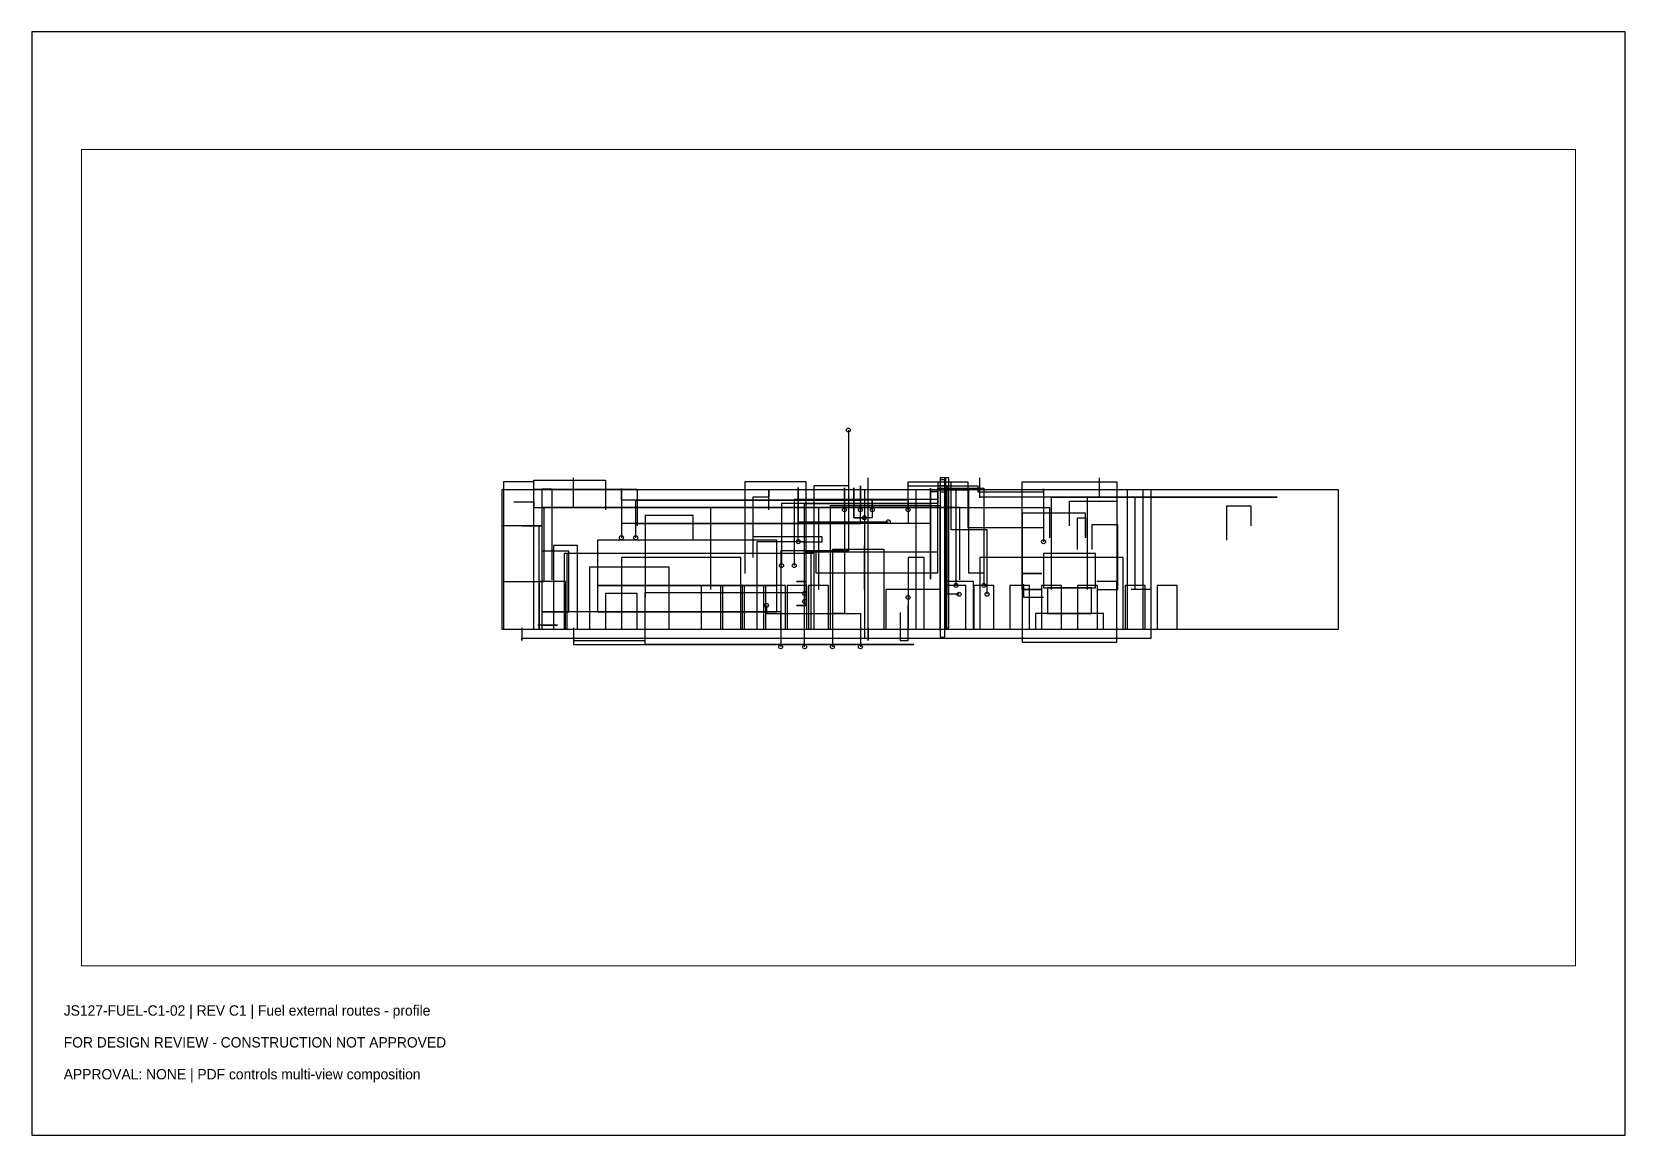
# Paper-space layout 'Layout1' of a CAD drawing. Header units: millimetres. Extents: x 10 to 410, y 10 to 287.
# The model-space entities are those that its viewports show. They can reach past a viewport. Long polylines and large blocks are cut down to what shows.
import ezdxf

# ---------------------------------------------------------------- set-up
doc = ezdxf.new("R2010")
doc.units = ezdxf.units.MM
for name, color, linetype in [('ACCESS', 3, 'Continuous'), ('EQUIPMENT', 8, 'Continuous'), ('FUEL', 30, 'Continuous'), ('OTHER_SERVICES', 8, 'Continuous'), ('TERMINALS', 1, 'Continuous')]:
    doc.layers.add(name, color=color, linetype=linetype)

msp = doc.modelspace()

# ---------------------------------------------------------------- linework, layer by layer
at = {"layer": 'ACCESS'}
for points in [[(8500, 900), (19000, 900), (19000, 2650), (8500, 2650)], [(13050, 900), (13700, 900), (13700, 2650), (13050, 2650)], [(14000, 900), (16550, 900), (16550, 2650), (14000, 2650)], [(14000, 900), (16550, 900), (16550, 2650), (14000, 2650)], [(16350, 900), (16650, 900), (16650, 2650), (16350, 2650)]]:
    msp.add_lwpolyline(points, close=True, dxfattribs=at)
at = {"layer": 'EQUIPMENT'}
for points in [[(14000, 800), (14060, 800), (14060, 2800), (14000, 2800)], [(14000, 800), (14060, 800), (14060, 2800), (14000, 2800)], [(14000, 2780), (14060, 2780), (14060, 2800), (14000, 2800)], [(14070, 920), (14110, 920), (14110, 2800), (14070, 2800)], [(8520, 900), (8900, 900), (8900, 2750), (8520, 2750)], [(14000, 800), (14060, 800), (14060, 2620), (14000, 2620)], [(12620, 900), (14000, 900), (14000, 2450), (12620, 2450)], [(8500, 900), (8970, 900), (8970, 2200), (8500, 2200)], [(9700, 1450), (11950, 1450), (11950, 2020), (9700, 2020)], [(9700, 1450), (11950, 1450), (11950, 2020), (9700, 2020)], [(11700, 900), (12300, 900), (12300, 2000), (11700, 2000)], [(9000, 1120), (9340, 1120), (9340, 1880), (9000, 1880)], [(9000, 1120), (9340, 1120), (9340, 1880), (9000, 1880)], [(9150, 900), (9450, 900), (9450, 1950), (9150, 1950)], [(9150, 900), (9450, 900), (9450, 1950), (9150, 1950)], [(9280, 900), (12420, 900), (12420, 1850), (9280, 1850)], [(9280, 900), (12420, 900), (12420, 1850), (9280, 1850)], [(9280, 900), (9320, 900), (9320, 1850), (9280, 1850)], [(9280, 900), (12420, 900), (12420, 1850), (9280, 1850)], [(9280, 900), (12420, 900), (12420, 1850), (9280, 1850)], [(9280, 900), (9320, 900), (9320, 1850), (9280, 1850)], [(10000, 900), (11500, 900), (11500, 1800), (10000, 1800)], [(12380, 900), (12420, 900), (12420, 1850), (12380, 1850)], [(12380, 900), (12420, 900), (12420, 1850), (12380, 1850)], [(12650, 900), (13300, 900), (13300, 1900), (12650, 1900)], [(13600, 900), (13800, 900), (13800, 1800), (13600, 1800)], [(14500, 900), (16300, 900), (16300, 1800), (14500, 1800)], [(15300, 1420), (15950, 1420), (15950, 1850), (15300, 1850)], [(15300, 1420), (15950, 1420), (15950, 1850), (15300, 1850)], [(9600, 900), (10600, 900), (10600, 1680), (9600, 1680)], [(8970, 900), (9300, 900), (9300, 1500), (8970, 1500)], [(9700, 1120), (11950, 1120), (11950, 1450), (9700, 1450)], [(9700, 1120), (11950, 1120), (11950, 1450), (9700, 1450)], [(11000, 900), (11250, 900), (11250, 1450), (11000, 1450)], [(11270, 900), (11520, 900), (11520, 1450), (11270, 1450)], [(11540, 900), (11790, 900), (11790, 1450), (11540, 1450)], [(11810, 900), (12060, 900), (12060, 1450), (11810, 1450)], [(12080, 900), (12330, 900), (12330, 1450), (12080, 1450)], [(12350, 900), (12600, 900), (12600, 1450), (12350, 1450)], [(13320, 900), (14000, 900), (14000, 1400), (13320, 1400)], [(14075, 900), (14325, 900), (14325, 1450), (14075, 1450)], [(14080, 900), (14420, 900), (14420, 1500), (14080, 1500)], [(14425, 900), (14675, 900), (14675, 1450), (14425, 1450)], [(14875, 900), (15125, 900), (15125, 1450), (14875, 1450)], [(15275, 900), (15525, 900), (15525, 1450), (15275, 1450)], [(15350, 1100), (15900, 1100), (15900, 1420), (15350, 1420)], [(15350, 1100), (15900, 1100), (15900, 1420), (15350, 1420)], [(15725, 900), (15975, 900), (15975, 1450), (15725, 1450)], [(16325, 900), (16575, 900), (16575, 1450), (16325, 1450)], [(16725, 900), (16975, 900), (16975, 1450), (16725, 1450)], [(9800, 900), (10200, 900), (10200, 1350), (9800, 1350)], [(9000, 900), (12000, 900), (12000, 1120), (9000, 1120)], [(9000, 900), (12000, 900), (12000, 1120), (9000, 1120)], [(15200, 900), (16050, 900), (16050, 1100), (15200, 1100)], [(15200, 900), (16050, 900), (16050, 1100), (15200, 1100)]]:
    msp.add_lwpolyline(points, close=True, dxfattribs=at)
at = {"layer": 'FUEL'}
for points in [[(12850, 3400), (12850, 2700), (12850, 2700), (12850, 1886), (12000, 1886), (12000, 1886), (12000, 1100), (12000, 680)], [(12850, 3400), (12850, 2700), (12414, 2700), (12414, 2700), (12414, 1886), (12000, 1886), (12000, 1100), (12000, 680)], [(13600, 2400), (13600, 2520), (10000, 2520), (10000, 2668), (10000, 2668), (10000, 2230), (10000, 2050)], [(10180, 2050), (10180, 2230), (10180, 2230), (13000, 2230), (13000, 2700), (13000, 2700), (13000, 2520), (13000, 2400)], [(14240, 1340), (14240, 1340), (14091, 1340), (14091, 1340), (14091, 2700), (13971, 2700), (13971, 2700), (13971, 2481), (12010, 2481), (12010, 2481), (12010, 1700), (12010, 1700), (12010, 1700)], [(14590, 1340), (14590, 1340), (14590, 2150), (14590, 2150), (14141, 2150), (14141, 2749), (13971, 2749), (13971, 2749), (13971, 2531), (12170, 2531), (12170, 1700), (12170, 1700), (12170, 1700)], [(12220, 2000), (12220, 2140), (12220, 2681), (12220, 2681), (12220, 2250), (13350, 2250), (13350, 2250)], [(12300, 1350), (12300, 1470), (12300, 2481), (13880, 2481), (13880, 2631), (13880, 2631), (13971, 2631), (13971, 2631), (13971, 2671), (13971, 2671), (14550, 2671), (14550, 2671), (14550, 1610), (14550, 1450)], [(12300, 1350), (12300, 1470), (12300, 2231), (13880, 2231), (13880, 2231), (13880, 2671), (13880, 2671), (13880, 1531), (13880, 1531), (13880, 2651), (14200, 2651), (14200, 1610), (14200, 1450)], [(12300, 1350), (12300, 1470), (12300, 1871), (13971, 1871), (13971, 1871), (13971, 2651), (14031, 2651), (14031, 2651), (14200, 2651), (14200, 1610), (14200, 1610), (14200, 1450)], [(12300, 1350), (12300, 1470), (12300, 1871), (12440, 1871), (12440, 1610), (13971, 1610), (13971, 1610), (13971, 2651), (14356, 2651), (14356, 1610), (14550, 1610), (14550, 1450)], [(12800, 2400), (12800, 2520), (12800, 2675), (12800, 2675), (12800, 1100), (12650, 1100), (12650, 680)], [(13150, 2400), (13150, 2520), (13150, 2520), (13150, 2300), (12920, 2300), (12920, 2675), (12920, 2675), (12920, 2300), (13050, 2300), (13050, 2300)], [(13600, 2400), (13600, 2520), (13600, 2750), (13975, 2750), (13975, 2750), (14350, 2750), (14350, 2750), (14350, 2180), (15300, 2180), (15300, 2000)], [(13600, 2400), (13600, 2520), (13600, 2700), (13600, 2700), (14475, 2700), (14475, 2700), (14475, 2625), (15300, 2625), (15300, 2665), (15300, 2665), (15300, 2180), (15300, 2000)], [(13600, 2400), (13600, 2520), (13600, 2520), (13600, 2230), (10000, 2230), (10000, 2230), (10000, 2050)], [(10180, 2050), (10180, 2230), (10180, 2520), (11960, 2520), (11960, 2520), (13000, 2520), (13000, 2400)], [(12800, 2400), (12800, 2400), (12800, 2400), (12800, 2400)], [(11820, 1200), (11820, 1200), (11820, 1100), (11820, 1100), (13000, 1100), (13000, 680)], [(12300, 680), (12300, 1100), (12300, 1130), (12300, 1250)], [(12300, 680), (12300, 1100), (12300, 1130), (12300, 1250)], [(13600, 1300), (13600, 1300), (13600, 1300), (13600, 1300)]]:
    msp.add_lwpolyline(points, dxfattribs=at)
at = {"layer": 'OTHER_SERVICES'}
for points in [[(11125, 1400), (11125, 1650), (11125, 2430), (11125, 2430), (9400, 2430), (9400, 2430), (9400, 2550), (9400, 2800)], [(13100, 920), (13100, 760), (13100, 2550), (13100, 2550), (13100, 2800)], [(15400, 1400), (15400, 1650), (15400, 2560), (15400, 2560), (18230, 2560), (18230, 2560), (14500, 2560), (14500, 2560), (14500, 2550), (14500, 2800)], [(15850, 1400), (15850, 1650), (15850, 2560), (15850, 2560), (16000, 2560), (16000, 2560), (16000, 2550), (16000, 2800)], [(16450, 1400), (16450, 1650), (16450, 2560), (16450, 2560), (16000, 2560), (16000, 2560), (16000, 2550), (16000, 2800)], [(8650, 2500), (8900, 2500), (8900, 2772), (8900, 2772), (9800, 2772), (9800, 2772), (9800, 2400), (9800, 2400)], [(8650, 2500), (8900, 2500), (8900, 2660), (8900, 2660), (10200, 2660), (10200, 2660), (10200, 2450), (10200, 2200)], [(9130, 1520), (9130, 1770), (9130, 2660), (9130, 2660), (9000, 2660), (9000, 2660), (9000, 2200), (8750, 2200)], [(12200, 1500), (12320, 1500), (12320, 2752), (11550, 2752), (11550, 2752), (11550, 1600), (11550, 1600)], [(12200, 1500), (12320, 1500), (12320, 2752), (12320, 2752), (11550, 2752), (11550, 1600), (11550, 1600)], [(11850, 2400), (11850, 2650), (11850, 2560), (11850, 2560), (11650, 2560), (11650, 2560), (11650, 1800), (11650, 1800)], [(15280, 1600), (15030, 1600), (15030, 2752), (15030, 2752), (16220, 2752), (16220, 1500), (15970, 1500)], [(15280, 1600), (15030, 1600), (15030, 2752), (15030, 2752), (16220, 2752), (16220, 1500), (15970, 1500)], [(8530, 1500), (9030, 1500), (9030, 2430), (9030, 2430), (12475, 2430), (12475, 2430), (12475, 1650), (12475, 1400)], [(8650, 2500), (8900, 2500), (8900, 2430), (8900, 2430), (15375, 2430), (15375, 2430), (15375, 2300), (15375, 2050)], [(14250, 1520), (14250, 1770), (14250, 2430), (14250, 2430), (13340, 2430), (13340, 2430), (9000, 2430), (9000, 2430), (9000, 2200), (8750, 2200)], [(15625, 2200), (15625, 2450), (15625, 2510), (15625, 2510), (16220, 2510), (16220, 1500), (15970, 1500)], [(15625, 2200), (15625, 2450), (15625, 2510), (15625, 2510), (16220, 2510), (16220, 1500), (15970, 1500)], [(17600, 2020), (17600, 2270), (17600, 2450), (17900, 2450), (17900, 2200)], [(8750, 2200), (9000, 2200), (9000, 950), (9200, 950), (8950, 950)], [(10900, 2020), (10900, 2270), (10900, 2330), (10900, 2330), (10300, 2330), (10300, 1300), (10300, 1300)], [(10900, 2020), (10900, 2270), (10900, 2330), (10900, 2330), (10300, 2330), (10300, 1300), (10300, 1300)], [(15825, 2050), (15825, 2300), (15825, 2360), (15825, 2360), (15030, 2360), (15030, 1400), (15280, 1400)], [(15825, 2050), (15825, 2300), (15825, 2360), (15825, 2360), (15030, 2360), (15030, 1400), (15280, 1400)], [(15725, 1900), (15725, 2150), (15725, 2300), (15725, 2300), (15825, 2300), (15825, 2050)], [(15725, 1900), (15725, 2150), (15725, 2300), (15725, 2300), (15825, 2300), (15825, 2050)], [(15980, 1400), (16230, 1400), (16230, 2210), (15905, 2210), (15905, 2210), (15905, 2150), (15905, 1900)], [(15980, 1400), (16230, 1400), (16230, 2210), (15905, 2210), (15905, 2210), (15905, 2150), (15905, 1900)], [(12270, 2000), (12520, 2000), (12520, 2060), (11650, 2060), (11650, 2060), (11650, 1800), (11650, 1800)], [(13050, 1400), (13050, 1400), (13050, 1950), (13050, 1950)], [(15280, 1400), (15030, 1400), (15030, 1600), (15030, 1600), (15280, 1600)], [(15280, 1400), (15030, 1400), (15030, 1600), (15030, 1600), (15280, 1600)], [(8750, 920), (8750, 760), (8750, 790), (8750, 790), (13780, 790), (13780, 790), (16650, 790), (16650, 790), (16650, 1400), (16400, 1400)], [(12200, 1200), (12320, 1200), (12320, 1500), (12320, 1500), (12200, 1500)], [(12200, 1200), (12320, 1200), (12320, 1500), (12320, 1500), (12200, 1500)], [(13050, 1400), (13050, 1400), (13050, 790), (13050, 790), (13100, 790), (13100, 790), (13100, 760), (13100, 920)], [(15280, 1400), (15030, 1400), (15030, 740), (15030, 740), (16220, 740), (16220, 1500), (15970, 1500)], [(15280, 1400), (15030, 1400), (15030, 740), (15030, 740), (16220, 740), (16220, 1500), (15970, 1500)], [(15300, 1300), (15050, 1300), (15050, 1460), (15050, 1460), (15030, 1460), (15030, 1400), (15280, 1400)], [(15300, 1300), (15050, 1300), (15050, 1460), (15050, 1460), (15030, 1460), (15030, 1400), (15280, 1400)], [(9400, 920), (9400, 760), (9400, 760), (10300, 760), (10300, 760), (10300, 1300), (10300, 1300)], [(9400, 920), (9400, 760), (9400, 710), (9400, 710), (13670, 710), (13670, 710), (10300, 710), (10300, 710), (10300, 1300), (10300, 1300)], [(10300, 1300), (10300, 1300), (10300, 1360), (12320, 1360), (12320, 1360), (12320, 1200), (12200, 1200)], [(10300, 1300), (10300, 1300), (10300, 1360), (12320, 1360), (12320, 1360), (12320, 1200), (12200, 1200)], [(13500, 1110), (13500, 1110), (13500, 760), (13500, 760), (13600, 760), (13600, 760), (13600, 1200), (13600, 1200)]]:
    msp.add_lwpolyline(points, dxfattribs=at)
at = {"layer": 'TERMINALS'}
for centre in [(12850, 3400), (12850, 3400), (12800, 2400), (12800, 2400), (12800, 2400), (13000, 2400), (13000, 2400), (13150, 2400), (13600, 2400), (13600, 2400), (13600, 2400), (13600, 2400), (13050, 2300), (13350, 2250), (10000, 2050), (10000, 2050), (10180, 2050), (10180, 2050), (12220, 2000), (15300, 2000), (15300, 2000), (12010, 1700), (12170, 1700), (14200, 1450), (14200, 1450), (14550, 1450), (14550, 1450), (11820, 1200), (12300, 1350), (12300, 1350), (12300, 1350), (12300, 1350), (12300, 1250), (12300, 1250), (13600, 1300), (13600, 1300), (14240, 1340), (14590, 1340), (12000, 680), (12000, 680), (12300, 680), (12300, 680), (12650, 680), (13000, 680)]:
    msp.add_circle(centre, 25, dxfattribs=at)

psp = doc.layouts.get("Layout1")

# ---------------------------------------------------------------- linework, layer by layer
psp.add_lwpolyline([(10, 10), (410, 10), (410, 287), (10, 287)], close=True)

# ---------------------------------------------------------------- texts
for s, p in [('JS127-FUEL-C1-02 | REV C1 | Fuel external routes - profile', (18, 40)), ('FOR DESIGN REVIEW - CONSTRUCTION NOT APPROVED', (18, 32)), ('APPROVAL: NONE | PDF controls multi-view composition', (18, 24))]:
    psp.add_text(s, height=2.6).set_placement(p)

# ---------------------------------------------------------------- viewports
at = {"layer": 'VIEWPORTS'}
psp.add_viewport(center=(210, 155), size=(375, 205), view_center_point=(12600, 1800), view_height=10250, dxfattribs=at)

doc.saveas('drawing.dxf')
